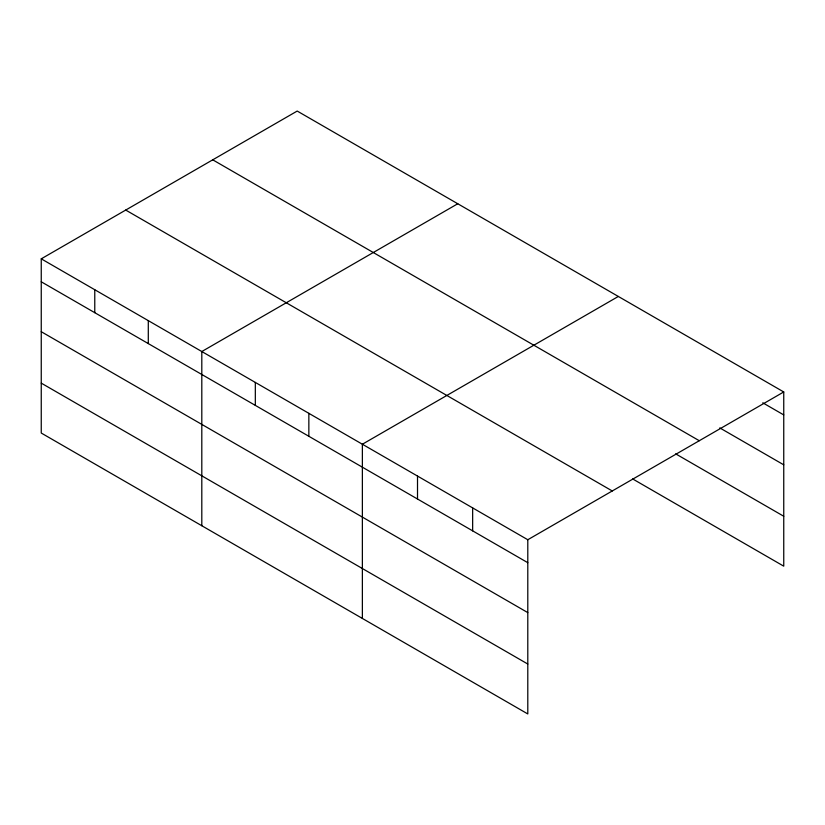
<?xml version="1.0" encoding="UTF-8"?>
<svg xmlns="http://www.w3.org/2000/svg" width="825" height="825" viewBox="0 0 825 825"><rect width="100%" height="100%" fill="white"/><g stroke="black" fill="none" stroke-linecap="round" stroke-linejoin="round"><path stroke-width="1.24" d="M527.794 612.604L527.794 539.736L41.25 258.833L41.25 433.043L527.794 713.945L527.794 612.604L41.25 331.702M632.662 478.933L783.75 566.167L783.75 391.957L297.206 111.055L41.25 258.833M457.762 203.754L201.805 351.532L201.805 525.742M618.327 296.453L362.371 444.232L362.371 618.43M527.794 539.736L783.75 391.957M762.795 402.817L783.75 414.913M719.782 427.897L783.75 464.826M212.737 159.823L699.28 440.725M675.675 453.853L783.75 516.254M125.72 210.066L612.263 490.968M41.25 281.789L527.794 562.691M41.25 383.13L527.794 664.032M472.653 507.901L472.653 530.857M417.512 476.066L417.512 499.022M308.849 413.325L308.849 436.281M255.327 382.429L255.327 405.384M148.294 320.636L148.294 343.582M94.772 289.73L94.772 312.685"/></g></svg>
